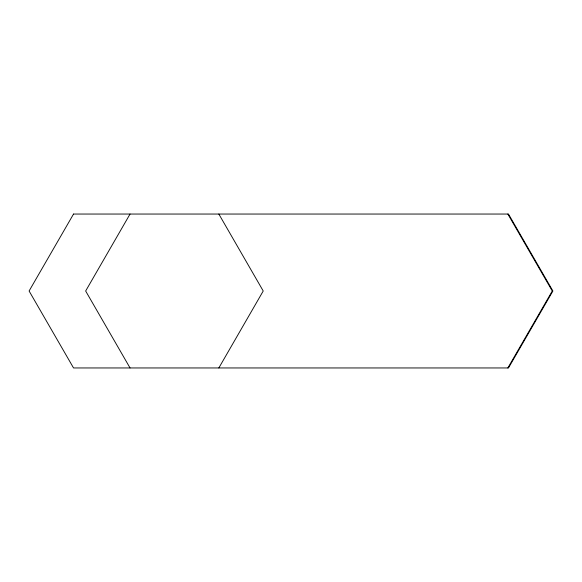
<?xml version="1.0" encoding="UTF-8"?>
<svg xmlns="http://www.w3.org/2000/svg" width="582" height="582" viewBox="0 0 582 582"><rect width="100%" height="100%" fill="white"/><g stroke="black" fill="none" stroke-linecap="round" stroke-linejoin="round"><path stroke-width="0.87" d="M130.048 214.045L85.656 291L130.048 367.955M218.832 367.955L263.224 291L218.832 214.045M507.846 367.955L552.274 291L507.846 214.045M73.536 214.045L29.1 291L73.536 367.955L508.472 367.955L552.9 291L508.472 214.045L73.536 214.045"/></g></svg>
